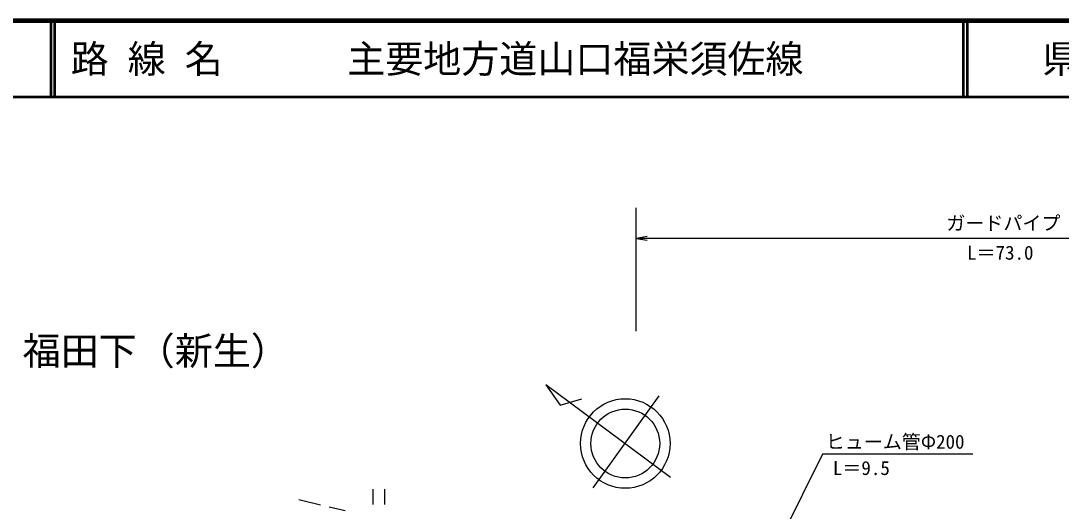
# Model space of a CAD drawing. Units: millimetres, scale not verified. Extents: x 40000 to 680000, y 20000 to 380000.
# Drawn here: x 173818 to 310623, y 315582 to 380000 of the extents above; entities that cross this region are included whole.
import ezdxf
from ezdxf.enums import TextEntityAlignment as Align

# ---------------------------------------------------------------- set-up
doc = ezdxf.new("R2010")
doc.units = ezdxf.units.MM
doc.header["$LTSCALE"] = 1000
for name, color, linetype, lineweight in [('M-BGD', 7, 'Continuous', 25), ('M-BMK-SRVR', 3, 'Continuous', 25), ('M-STR-STR3', 7, 'Continuous', 25), ('M-TTL', 2, 'Continuous', 140), ('M-TTL-LINE', 7, 'Continuous', 50)]:
    doc.layers.add(name, color=color, linetype=linetype, lineweight=lineweight)
doc.layers.add('M-BMK-HTXT', color=7, linetype='Continuous')
doc.layers.add('M-TTL-TXT', color=7, linetype='Continuous')
doc.styles.add('ＭＳ ゴシック', font='')
doc.styles.get('ＭＳ ゴシック').set_extended_font_data('MS Gothic')

# ---------------------------------------------------------------- blocks, each defined once
blk = doc.blocks.new('open_arrow')
at = {"color": 0, "linetype": 'Continuous', "lineweight": -2}
blk.add_lwpolyline([(7.5, 1.25), (0, 0), (7.5, -1.25)], dxfattribs=at)

msp = doc.modelspace()

# ---------------------------------------------------------------- linework, layer by layer
at = {"layer": 'M-BGD'}
for p, q in [((220142, 316468), (220142, 318468)), ((221642, 318468), (221642, 316468)), ((213214, 316390), (210374, 317057)), ((216457, 315628), (214364, 316120))]:
    msp.add_line(p, q, dxfattribs=at)
at = {"layer": 'M-BMK-SRVR'}
for p, q in [((259238, 320021), (242869, 332200)), ((242869, 332200), (244738, 329489)), ((244738, 329489), (247570, 330350)), ((249084, 318661), (257744, 330716))]:
    msp.add_line(p, q, dxfattribs=at)
for radius in [5885, 4520]:
    msp.add_circle((253305, 324469), radius, dxfattribs=at)
at = {"layer": 'M-STR-STR3'}
for p, q in [((254730, 339251), (254730, 355442)), ((340337, 351425), (254730, 351425)), ((279245, 323062), (263549, 291571)), ((298989, 323062), (279245, 323062))]:
    msp.add_line(p, q, dxfattribs=at)
at = {"layer": 'M-TTL'}
msp.add_line((680000, 380000), (40000, 380000), dxfattribs=at)
at = {"layer": 'M-TTL-LINE'}
for p, q in [((177750, 380000), (177750, 370000)), ((178250, 380000), (178250, 370000)), ((297750, 380000), (297750, 370000)), ((298250, 380000), (298250, 370000)), ((40000, 370000), (680000, 370000))]:
    msp.add_line(p, q, dxfattribs=at)

# ---------------------------------------------------------------- block references
at = {"layer": 'M-STR-STR3', "xscale": 193, "yscale": 193}
msp.add_blockref('open_arrow', (254730, 351425), dxfattribs=at)

# ---------------------------------------------------------------- texts
at = {"layer": 'M-BMK-HTXT', "style": 'ＭＳ ゴシック'}
msp.add_text('福田下（新生）', height=3666, dxfattribs=at).set_placement((174061, 336637), align=Align.MIDDLE_LEFT)
at = {"layer": 'M-STR-STR3', "style": 'ＭＳ ゴシック'}
for s, p in [('ガードパイプ', (295520, 353424)), ('L＝73.0', (298245, 349535)), ('ヒューム管Φ200', (279666, 324701)), ('L＝9.5', (280604, 321247))]:
    msp.add_text(s, height=1833, dxfattribs=at).set_placement(p, align=Align.MIDDLE_LEFT)
at = {"layer": 'M-TTL-TXT', "style": 'ＭＳ ゴシック'}
for s, p in [('路 線 名', (180380, 375000)), ('主要地方道山口福栄須佐線', (216734, 375000))]:
    msp.add_text(s, height=3666, dxfattribs=at).set_placement(p, align=Align.MIDDLE_LEFT)
msp.add_text('県\u3000名', height=3666, dxfattribs=at).set_placement((315625, 375000), align=Align.MIDDLE_CENTER)

doc.saveas('drawing.dxf')
